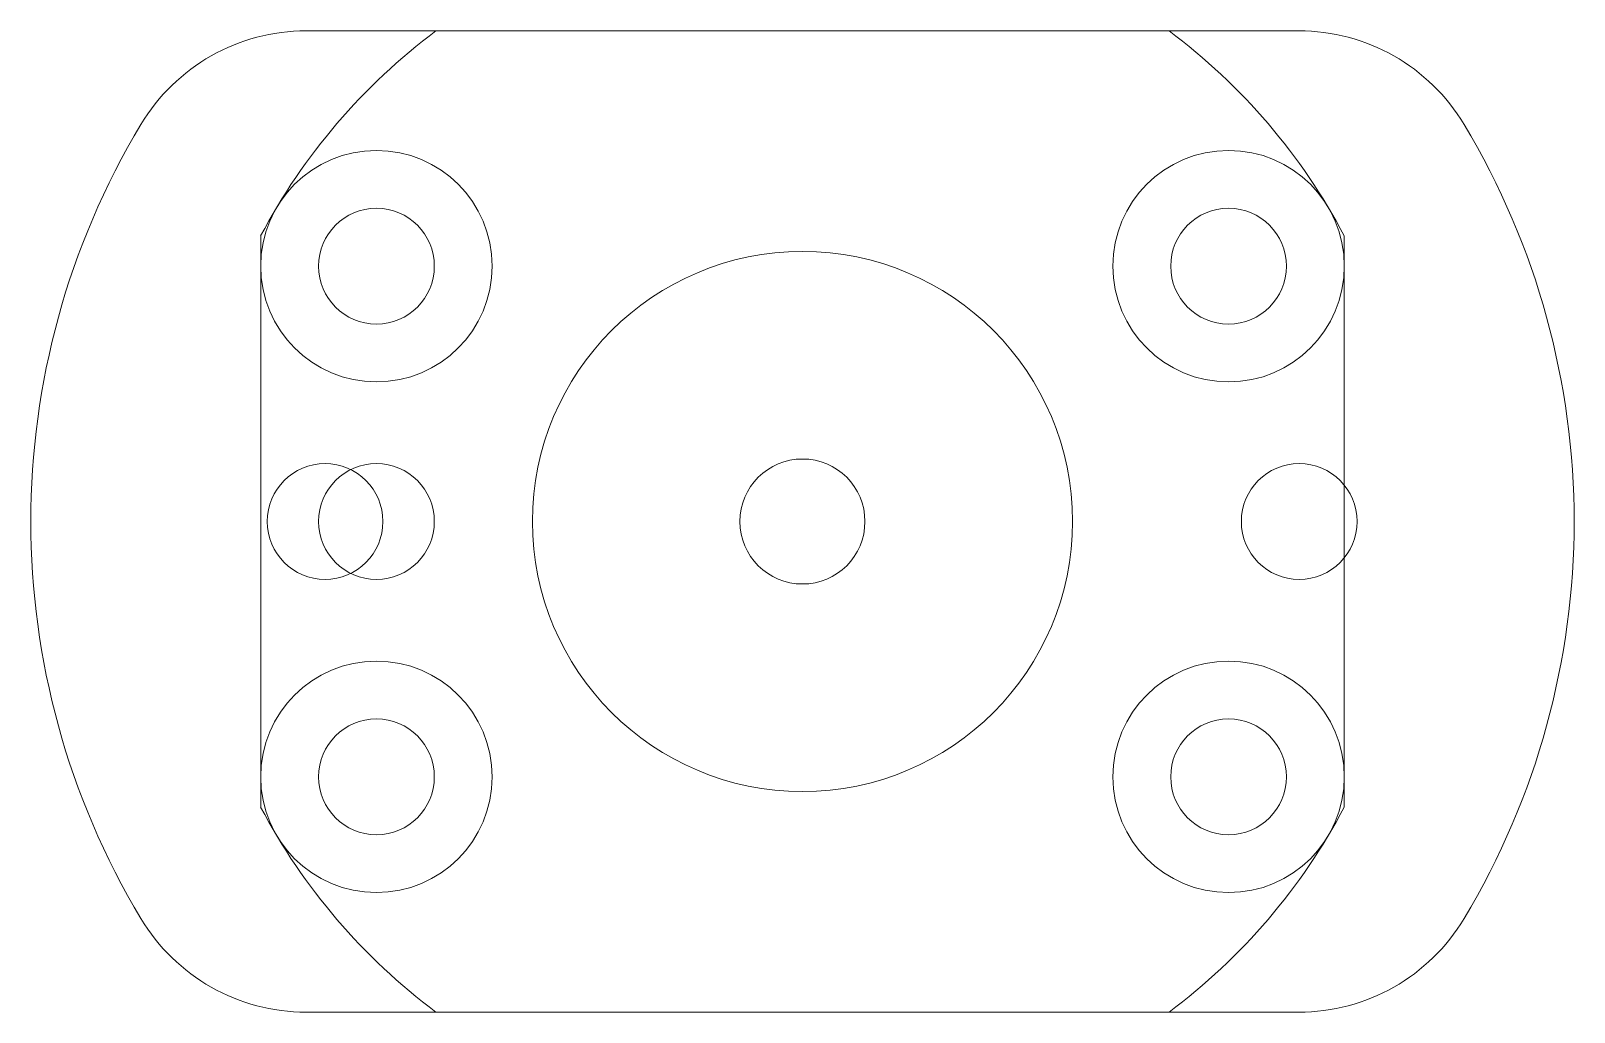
# Model space of a CAD drawing. Header units: millimetres. Extents: x 129.8 to 169.8, y 39.5 to 64.9.
import ezdxf

# ---------------------------------------------------------------- set-up
doc = ezdxf.new("R2010")
doc.units = ezdxf.units.MM
for name, color, linetype, lineweight, true_color in [('CupCake Insulator Retainer', 7, 'CONTINUOUS', 0, 0x000000), ('Insulator Retainer Top', 7, 'CONTINUOUS', 0, 0x000000), ('Top', 7, 'CONTINUOUS', 0, 0x000000)]:
    doc.layers.add(name, color=color, linetype=linetype, lineweight=lineweight, true_color=true_color)

msp = doc.modelspace()

# ---------------------------------------------------------------- linework, layer by layer
at = {"layer": 'CupCake Insulator Retainer'}
for p, q in [((136.94, 64.894), (162.663, 64.894)), ((162.663, 39.456), (136.94, 39.456))]:
    msp.add_line(p, q, dxfattribs=at)
for centre, radius in [((138.758, 58.794), 1.5), ((160.845, 58.794), 1.5), ((149.801, 52.175), 7), ((137.426, 52.175), 1.5), ((162.676, 52.175), 1.5), ((138.758, 45.556), 1.5), ((160.845, 45.556), 1.5)]:
    msp.add_circle(centre, radius, dxfattribs=at)
for centre, radius, start, end in [((136.94, 59.894), 5, 90, 149.0306), ((162.663, 59.894), 5, 30.9694, 90), ((149.801, 52.175), 20, 149.0306, 210.9694), ((149.801, 52.175), 20, 329.0306, 30.9694), ((136.94, 44.456), 5, 210.9694, 270), ((162.663, 44.456), 5, 270, 329.0306)]:
    msp.add_arc(centre, radius, start, end, dxfattribs=at)
at = {"layer": 'Insulator Retainer Top'}
for p, q in [((136.94, 64.894), (162.663, 64.894)), ((162.663, 39.456), (136.94, 39.456))]:
    msp.add_line(p, q, dxfattribs=at)
for centre, radius in [((138.758, 58.794), 3), ((160.845, 58.794), 3), ((137.426, 52.175), 1.5), ((149.801, 52.175), 1.62), ((162.676, 52.175), 1.5), ((138.758, 45.556), 3), ((160.845, 45.556), 3)]:
    msp.add_circle(centre, radius, dxfattribs=at)
for centre, radius, start, end in [((136.94, 59.894), 5, 90, 149.0306), ((162.663, 59.894), 5, 30.9694, 90), ((149.801, 52.175), 20, 149.0306, 210.9694), ((149.801, 52.175), 20, 329.0306, 30.9694), ((136.94, 44.456), 5, 210.9694, 270), ((162.663, 44.456), 5, 270, 329.0306)]:
    msp.add_arc(centre, radius, start, end, dxfattribs=at)
at = {"layer": 'Top'}
for p, q in [((140.301, 64.894), (159.301, 64.894)), ((135.758, 44.773), (135.758, 59.577)), ((163.845, 44.773), (163.845, 59.577)), ((159.301, 39.456), (140.301, 39.456))]:
    msp.add_line(p, q, dxfattribs=at)
for centre, radius in [((138.758, 58.794), 1.5), ((160.845, 58.794), 1.5), ((149.801, 52.175), 7), ((138.758, 52.175), 1.5), ((138.758, 45.556), 1.5), ((160.845, 45.556), 1.5)]:
    msp.add_circle(centre, radius, dxfattribs=at)
for start, end in [(126.7572, 152.2058), (27.7942, 53.2428), (207.7942, 233.2428), (306.7572, 332.2058)]:
    msp.add_arc((149.801, 52.175), 15.875, start, end, dxfattribs=at)

doc.saveas('drawing.dxf')
